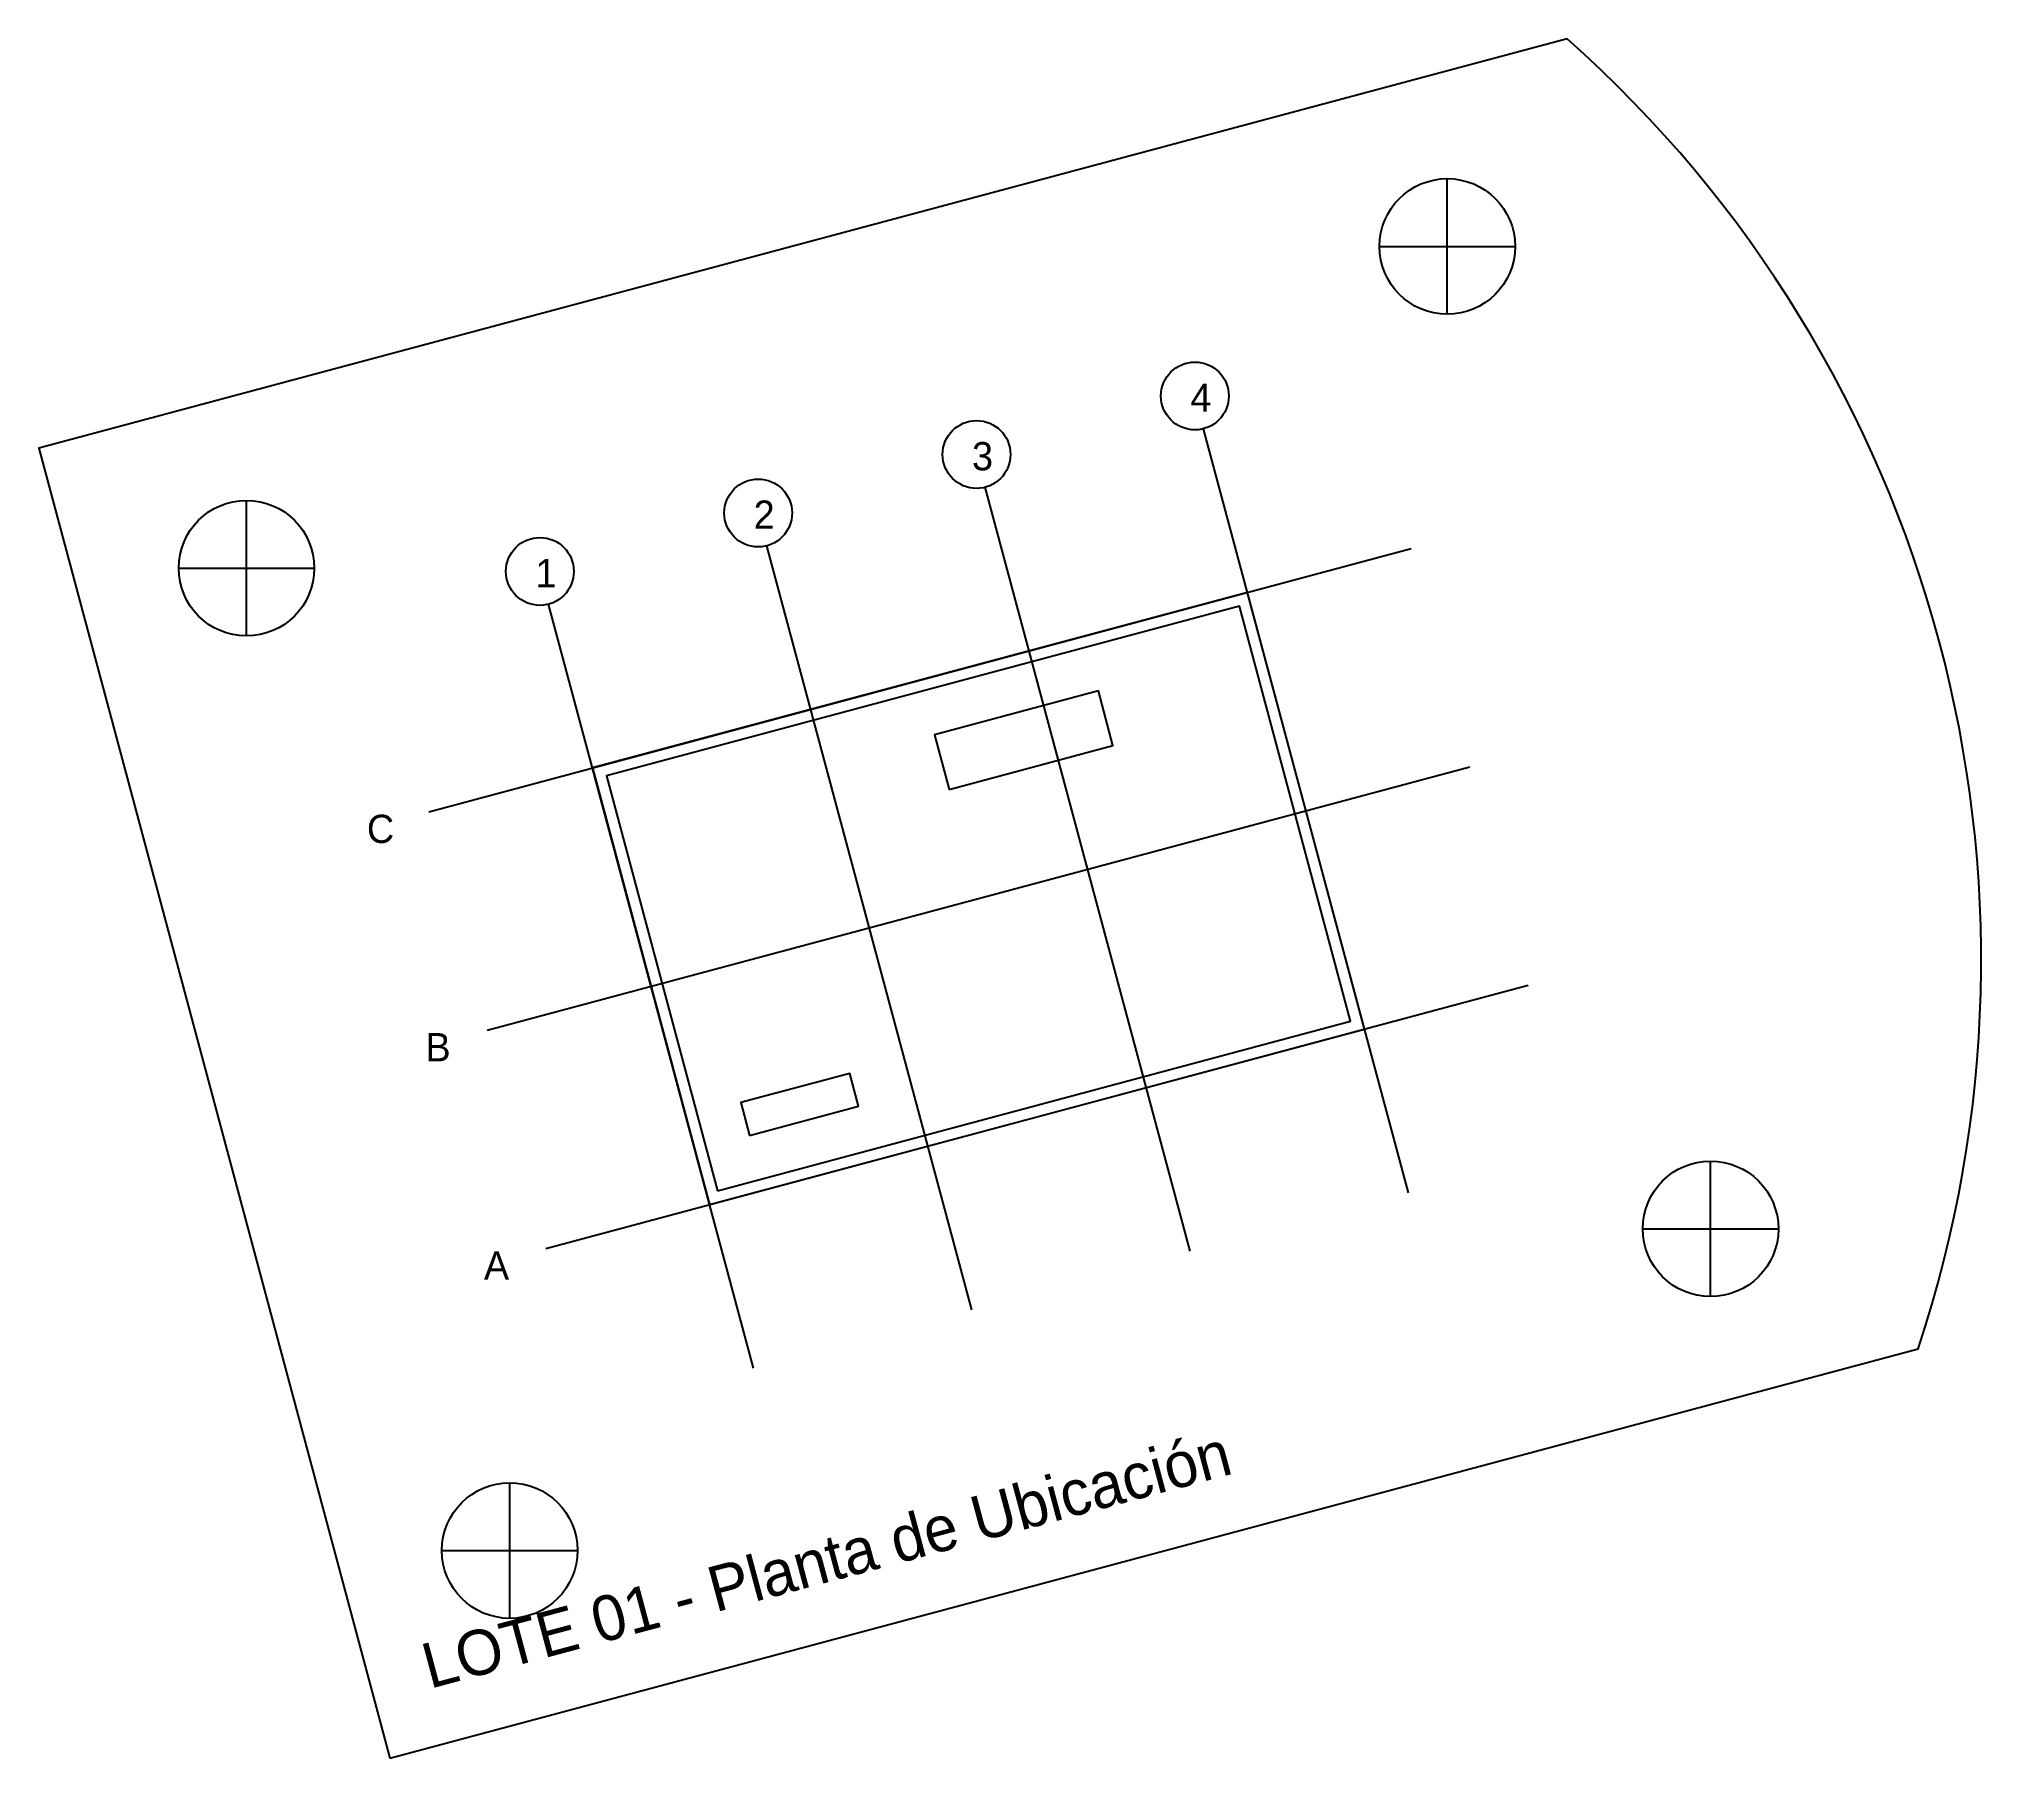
# Model space of a CAD drawing. Header units: metres. Extents: x 279488.1 to 279522.5, y 8660990.2 to 8661020.6.
import ezdxf

# ---------------------------------------------------------------- set-up
doc = ezdxf.new("R2010")
doc.units = ezdxf.units.M
for name, color, linetype in [('ARBOLES', 94, 'Continuous'), ('EJES', 1, 'Continuous'), ('LOTE', 3, 'Continuous'), ('MOBILIARIO', 30, 'Continuous'), ('MUROS', 7, 'Continuous'), ('TEXTOS', 2, 'Continuous')]:
    doc.layers.add(name, color=color, linetype=linetype)

# ---------------------------------------------------------------- blocks, each defined once
blk = doc.blocks.new('ARBOL')
for p, q in [((0, -1), (0, 1)), ((-1, 0), (1, 0))]:
    blk.add_line(p, q)
blk.add_circle((0, 0), 1)

msp = doc.modelspace()

# ---------------------------------------------------------------- linework, layer by layer
at = {"layer": 'EJES'}
for p, q in [((279512.368, 8661000.208), (279508.744, 8661013.731)), ((279508.504, 8660999.173), (279504.88, 8661012.696)), ((279495.032, 8661006.951), (279512.418, 8661011.61)), ((279504.64, 8660998.137), (279501.017, 8661011.66)), ((279500.776, 8660997.102), (279497.153, 8661010.625)), ((279496.067, 8661003.087), (279513.454, 8661007.746)), ((279497.102, 8660999.224), (279514.489, 8661003.882))]:
    msp.add_line(p, q, dxfattribs=at)
for centre in [(279508.589, 8661014.311), (279504.725, 8661013.275), (279500.861, 8661012.24), (279496.998, 8661011.205)]:
    msp.add_circle(centre, 0.6, dxfattribs=at)
at = {"layer": 'LOTE'}
msp.add_lwpolyline([(279494.343, 8660990.202), (279521.389, 8660997.449, 0.3), (279515.177, 8661020.631), (279488.131, 8661013.384)], format="xyb", close=True, dxfattribs=at)
at = {"layer": 'MOBILIARIO'}
for points in [[(279504.243, 8661007.348), (279507.14, 8661008.125), (279506.882, 8661009.091), (279503.984, 8661008.314)], [(279500.707, 8661001.225), (279502.639, 8661001.742), (279502.484, 8661002.322), (279500.552, 8661001.804)]]:
    msp.add_lwpolyline(points, close=True, dxfattribs=at)
at = {"layer": 'MUROS'}
for points in [[(279500, 8661000), (279511.591, 8661003.106), (279509.521, 8661010.833), (279497.929, 8661007.727)], [(279500.141, 8661000.245), (279511.346, 8661003.247), (279509.379, 8661010.588), (279498.174, 8661007.586)]]:
    msp.add_lwpolyline(points, close=True, dxfattribs=at)

# ---------------------------------------------------------------- block references
at = {"layer": 'ARBOLES', "xscale": 1.2, "yscale": 1.2}
for p in [(279513.056, 8661016.957), (279491.806, 8661011.263), (279517.715, 8660999.57), (279496.464, 8660993.876)]:
    msp.add_blockref('ARBOL', p, dxfattribs=at)

# ---------------------------------------------------------------- texts
at = {"layer": 'TEXTOS'}
for s, p in [('4', (279508.509, 8661014.03)), ('3', (279504.645, 8661012.995)), ('2', (279500.781, 8661011.96)), ('1', (279496.918, 8661010.924)), ('C', (279493.937, 8661006.399)), ('B', (279494.973, 8661002.535)), ('A', (279496.008, 8660998.671))]:
    msp.add_text(s, height=0.5, dxfattribs=at).set_placement(p)
msp.add_text('LOTE 01 - Planta de Ubicación', height=0.8, rotation=15, dxfattribs=at).set_placement((279495.05, 8660991.427))

doc.saveas('drawing.dxf')
